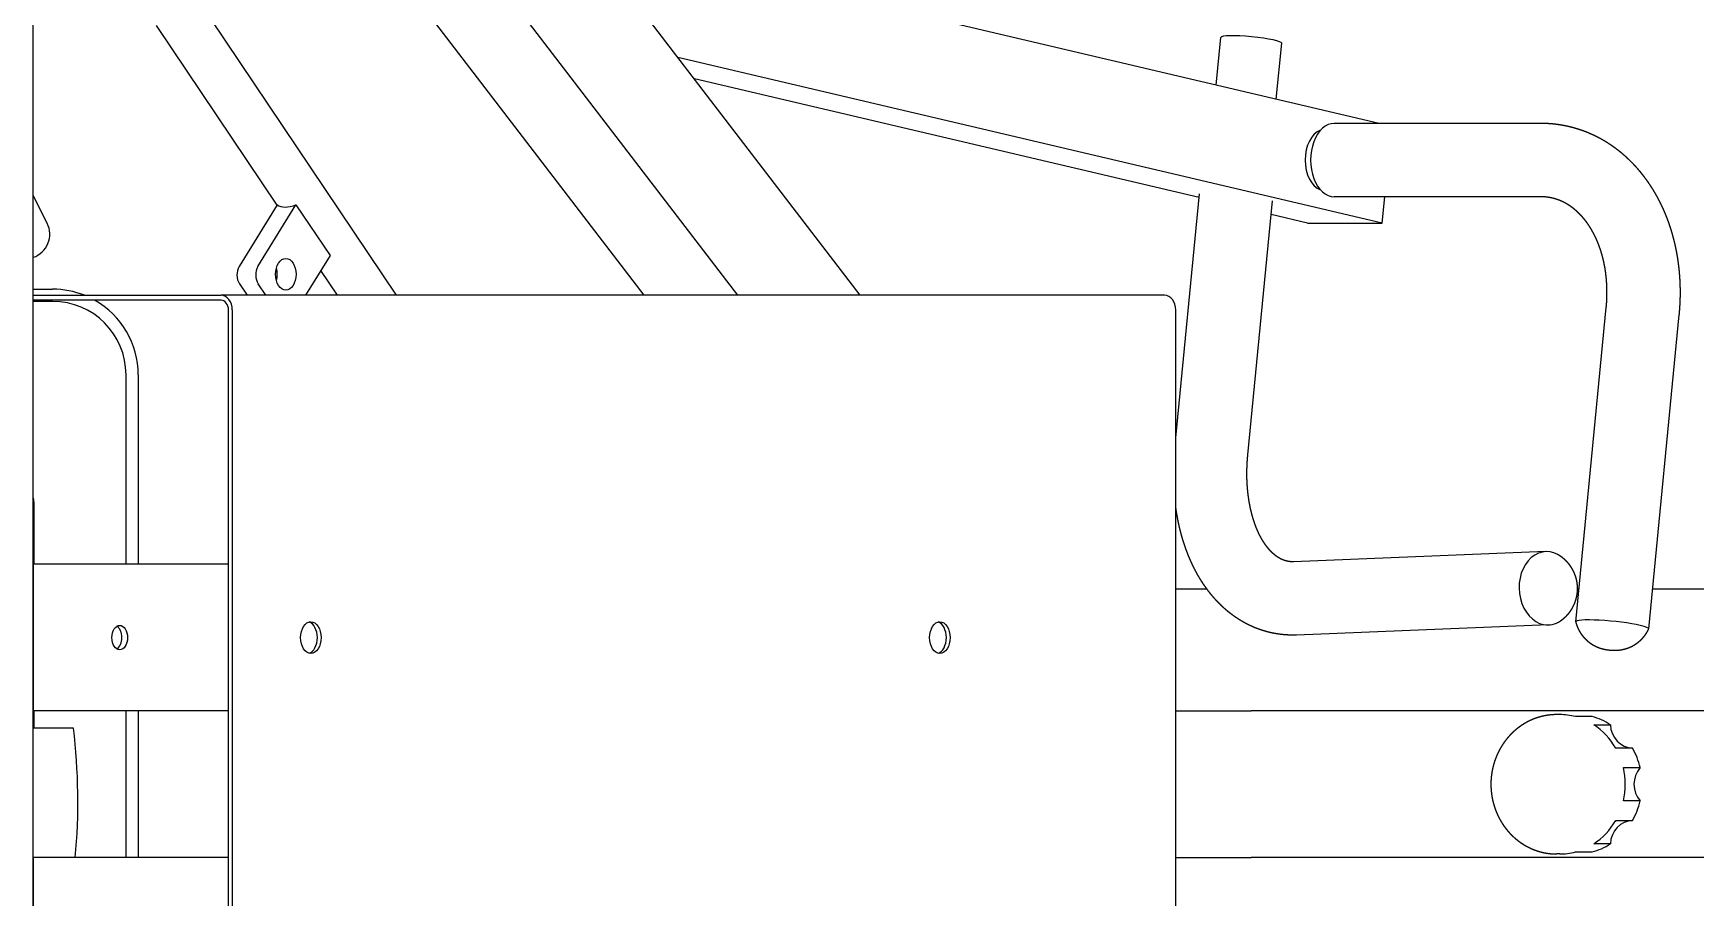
# Model space of a CAD drawing. Header units: millimetres. Extents: x -112665 to -16847, y 30630 to 100849.
# Drawn here: x -93416 to -92736, y 41958 to 42312 of the extents above; entities that cross this region are included whole.
import ezdxf

# ---------------------------------------------------------------- set-up
doc = ezdxf.new("R2010")
doc.units = ezdxf.units.MM
doc.layers.add('equipments', color=36, linetype='Continuous')
doc.layers.add('furniture _san', color=36, linetype='Continuous')

# ---------------------------------------------------------------- blocks, each defined once
blk = doc.blocks.new('Fit17')
at = {"layer": 'equipments'}
for p, q in [((-365.76, 1346.94), (365.55, 1346.94)), ((-30, 1346.94), (-90, 1346.94)), ((-30, 1267.12), (-30, 1346.94)), ((23, 1330.5), (23, 1346.94)), ((23, 1346.5), (30, 1346.5)), ((90, 1346.94), (30, 1346.94)), ((30, 1267.12), (30, 1346.94)), ((90, 1267.12), (90, 1346.94)), ((90, 1346.5), (112.5, 1346.5)), ((197.5, 1339), (197.5, 1346.94)), ((198, 1270.18), (198, 1346.94)), ((200, 1346.94), (200, 1270.18)), ((202.5, 1346.94), (202.5, 1339)), ((229.47, 1341.24), (240.87, 1346.94)), ((-30, 1309), (30, 1309)), ((90, 1309), (167.5, 1309)), ((30, 1304), (-30, 1304)), ((167.5, 1304), (90, 1304)), ((236.92, 1247.28), (310.35, 1296.56)), ((200, 1198.41), (321.5, 1279.96)), ((-194, 1267.12), (194, 1267.12)), ((194, 1265.58), (-194, 1265.58)), ((200, 884.51), (200, 1270.18)), ((204.68, 1262.67), (200, 1259.53)), ((237.03, 1247.21), (211.75, 1262.77)), ((200, 1251.86), (204.68, 1255.01)), ((211.75, 1255.11), (237.03, 1239.55)), ((237.03, 1247.21), (237.03, 1247.18)), ((237.03, 1239.55), (216.28, 1225.62)), ((237.03, 1239.57), (237.03, 1239.55)), ((216.28, 1225.62), (200, 1235.64)), ((200, 1222.5), (210.21, 1229.35)), ((200, 1097.17), (315.32, 1185.51)), ((200, 1058.87), (315.32, 1147.21)), ((200, 1008.87), (338.43, 1114.91)), ((270.33, 796.76), (345.16, 1114.72)), ((229.57, 795.48), (297.34, 1083.44)), ((239.98, 870.36), (288.54, 1076.7)), ((-194, 879.91), (194, 879.91)), ((-30, 879.91), (-30, 849.02)), ((30, 879.91), (30, 849.02)), ((80, 879.91), (80, 867.28)), ((141.76, 879.91), (241.49, 870.22)), ((286.01, 863.38), (305.52, 861.48)), ((134.77, 850.45), (238.59, 840.36)), ((-30, 661.08), (-30, 849.02)), ((30, 661.08), (30, 849.02)), ((229.57, 826.12), (233.05, 840.89)), ((280.23, 838.82), (303.1, 836.6)), ((65.22, 727.49), (61.06, 830.53)), ((95.19, 728.69), (91.04, 831.74)), ((229.57, 826.12), (229.57, 795.48)), ((240.33, 730.88), (240.33, 815.14)), ((270.33, 730.88), (270.33, 815.14)), ((229.57, 795.48), (240.33, 794.43)), ((-28.5, 722.95), (-28.5, 724.19)), ((28.5, 722.95), (28.5, 724.19)), ((-27.67, 716.55), (-27.67, 709.71)), ((27.68, 709.71), (27.68, 716.55)), ((66.45, 716.44), (194.98, 703.94)), ((80, 715.68), (80, 715.12)), ((-24.38, 702.24), (-24.38, 709.08)), ((24.38, 709.08), (24.38, 702.24)), ((-14.76, 700.03), (-14.76, 693.19)), ((14.76, 693.19), (14.76, 700.03)), ((-6.81, 690.1), (-6.81, 696.94)), ((6.81, 696.94), (6.81, 690.1)), ((63.54, 686.58), (192.08, 674.08)), ((80, 684.98), (80, 574.48))]:
    blk.add_line(p, q, dxfattribs=at)
for centre, radius, start, end in [((112.5, 1376.5), 30, 269.99998, 279.77134), ((225, 1350.18), 10, 198.93604, 296.56504), ((167.5, 1339), 30, 269.99998, 359.99998), ((167.5, 1339), 35, 338.2132, 359.99998), ((-7, 1578.69), 250, 264.72131, 276.89209), ((167.5, 1339), 35, 269.99998, 330.62506)]:
    blk.add_arc(centre, radius, start, end, dxfattribs=at)
for centre, major_axis, ratio, start_param, end_param in [((60, 1311.58), (5, 0), 0.642788, 1.570796326794896, 7.853981633974482), ((60, 1313.88), (5, 0), 0.642788, -2.775975, -0.365618), ((194, 1270.18), (6, 0), 0.766044, -1.570796, 0), ((194, 1270.18), (4, 0), 0.766044, -1.570796, 0), ((208.3, 1260.45), (5, 0), 0.642788, 0.806964, 2.37776), ((208.3, 1252.79), (5, 0), 0.642788, 0.806964, 2.37776), ((208.6, 1243.7), (6.5, 0), 0.642788, 1.570796328989811, 7.853981636169397), ((208.6, 1251.36), (6.5, 0), 0.642788, -1.981767, -1.159826), ((243.3, 1239.52), (5.57, -8.3), 0.55323, -2.971828, -1.932556), ((60, 1233.45), (6.5, 0), 0.642788, 1.570796326794897, 7.853981633974483), ((60, 1234.98), (6.5, 0), 0.642788, -2.957203, -0.18439), ((60, 976.33), (6.5, 0), 0.642788, 1.570796326794897, 7.853981633974483), ((60, 977.86), (6.5, 0), 0.642788, -2.957203, -0.18439), ((194, 884.51), (6, 0), 0.766044, -1.570796, 0), ((304.31, 849.04), (1.21, 12.44), 0.114576, 3.141593, 6.283185), ((255.33, 815.14), (15, 0), 0.642788, 0, 3.141593), ((255.33, 818.98), (12.5, 0), 0.642788, 0.225047, 2.916543), ((80.2, 728.09), (14.99, 0.6), 0.764548, -0.441552, 2.962887), ((80.2, 728.09), (14.99, 0.6), 0.764548, 2.962887, 3.583144), ((0, 722.95), (28.5, 0), 0.939693, 3.141593, 3.38279), ((0, 722.95), (28.5, 0), 0.939693, -0.241197, 0), ((64.99, 701.51), (1.45, 14.93), 0.114576, -2.437885, 0.041565), ((0, 716.11), (28.5, 0), 0.939693, -2.900395, -2.597392), ((0, 722.95), (28.5, 0), 0.939693, -2.597392, -2.114997), ((0, 722.95), (28.5, 0), 0.939693, -1.026596, -0.544201), ((0, 716.11), (28.5, 0), 0.939693, -0.544201, -0.241197), ((-24.75, 692.85), (10, 0), 0.939693, 0.036589, 1.534207), ((24.75, 692.85), (10, 0), 0.939693, 1.607385, 3.105004), ((0, 716.11), (28.5, 0), 0.939693, -2.114997, -1.811994), ((0, 722.95), (28.5, 0), 0.939693, -1.811994, -1.329599), ((0, 683.22), (10, 0), 0.939693, 0.821987, 2.319606), ((0, 716.11), (28.5, 0), 0.939693, -1.329599, -1.026596), ((64.99, 701.51), (1.45, 14.93), 0.114576, 3.100028, 3.8453)]:
    blk.add_ellipse(centre, major_axis=major_axis, ratio=ratio, start_param=start_param, end_param=end_param, dxfattribs=at)
for points in [[(98.69, 876.59), (99.69, 876.9)], [(99.69, 876.9), (100.7, 877.21)], [(100.7, 877.21), (101.71, 877.5)], [(101.71, 877.5), (102.73, 877.77)], [(102.73, 877.77), (103.76, 878.04)], [(103.76, 878.04), (104.79, 878.29)], [(104.79, 878.29), (105.83, 878.53)], [(105.83, 878.53), (106.87, 878.76)], [(106.87, 878.76), (107.92, 878.98)], [(107.92, 878.98), (108.97, 879.18)], [(108.97, 879.18), (110.03, 879.38)], [(110.03, 879.38), (111.1, 879.56)], [(111.1, 879.56), (112.16, 879.73)], [(112.16, 879.73), (113.24, 879.88)], [(113.24, 879.88), (113.46, 879.91)], [(83.2, 869.45), (84, 869.94)], [(84, 869.94), (84.81, 870.43)], [(84.81, 870.43), (85.62, 870.9)], [(85.62, 870.9), (86.45, 871.36)], [(86.45, 871.36), (87.29, 871.81)], [(87.29, 871.81), (88.19, 872.28)], [(88.19, 872.28), (89.1, 872.74)], [(89.1, 872.74), (90.02, 873.18)], [(90.02, 873.18), (90.96, 873.61)], [(90.96, 873.61), (91.89, 874.03)], [(91.89, 874.03), (92.84, 874.43)], [(92.84, 874.43), (93.8, 874.82)], [(93.8, 874.82), (94.76, 875.2)], [(94.76, 875.2), (95.73, 875.57)], [(95.73, 875.57), (96.71, 875.92)], [(96.71, 875.92), (97.7, 876.26)], [(97.7, 876.26), (98.69, 876.59)], [(74.38, 862.56), (75.06, 863.2)], [(75.06, 863.2), (75.74, 863.83)], [(75.74, 863.83), (76.44, 864.45)], [(76.44, 864.45), (77.15, 865.05)], [(77.15, 865.05), (77.87, 865.64)], [(77.87, 865.64), (78.6, 866.22)], [(78.6, 866.22), (79.34, 866.79)], [(79.34, 866.79), (80.09, 867.34)], [(80.09, 867.34), (80.85, 867.89)], [(80.85, 867.89), (81.62, 868.42)], [(81.62, 868.42), (82.41, 868.94)], [(82.41, 868.94), (83.2, 869.45)], [(68.82, 856.13), (69.31, 856.79)], [(69.31, 856.79), (69.8, 857.45)], [(69.8, 857.45), (70.31, 858.09)], [(70.31, 858.09), (70.82, 858.72)], [(70.82, 858.72), (71.35, 859.35)], [(71.35, 859.35), (71.89, 859.97)], [(71.89, 859.97), (72.44, 860.57)], [(72.44, 860.57), (73.07, 861.25)], [(73.07, 861.25), (73.72, 861.91)], [(73.72, 861.91), (74.38, 862.56)], [(64.72, 849.06), (65.06, 849.8)], [(65.06, 849.8), (65.43, 850.54)], [(65.43, 850.54), (65.8, 851.26)], [(65.8, 851.26), (66.2, 851.98)], [(66.2, 851.98), (66.6, 852.7)], [(66.6, 852.7), (67.02, 853.4)], [(67.02, 853.4), (67.45, 854.1)], [(67.45, 854.1), (67.9, 854.78)], [(67.9, 854.78), (68.35, 855.46)], [(68.35, 855.46), (68.82, 856.13)], [(113.34, 849.47), (113.95, 849.59)], [(113.95, 849.59), (114.57, 849.71)], [(114.57, 849.71), (115.2, 849.83)], [(115.2, 849.83), (115.83, 849.93)], [(115.83, 849.93), (116.47, 850.04)], [(116.47, 850.04), (117.12, 850.13)], [(117.12, 850.13), (117.78, 850.22)], [(117.78, 850.22), (118.44, 850.31)], [(118.44, 850.31), (119.11, 850.39)], [(119.11, 850.39), (119.79, 850.46)], [(119.79, 850.46), (120.47, 850.53)], [(120.47, 850.53), (121.15, 850.59)], [(121.15, 850.59), (121.84, 850.64)], [(121.84, 850.64), (122.53, 850.68)], [(122.53, 850.68), (123.23, 850.72)], [(123.23, 850.72), (123.93, 850.76)], [(123.93, 850.76), (124.63, 850.79)], [(124.63, 850.79), (125.34, 850.81)], [(125.34, 850.81), (126.05, 850.82)], [(126.05, 850.82), (126.76, 850.83)], [(126.76, 850.83), (127.48, 850.83)], [(127.48, 850.83), (128.2, 850.82)], [(128.2, 850.82), (128.92, 850.81)], [(128.92, 850.81), (129.64, 850.78)], [(129.64, 850.78), (130.37, 850.76)], [(130.37, 850.76), (130.81, 850.74)], [(130.81, 850.74), (131.25, 850.72)], [(131.25, 850.72), (131.68, 850.69)], [(131.68, 850.69), (132.12, 850.66)], [(132.12, 850.66), (132.56, 850.63)], [(132.56, 850.63), (133, 850.6)], [(133, 850.6), (133.45, 850.57)], [(133.45, 850.57), (133.89, 850.53)], [(133.89, 850.53), (134.33, 850.49)], [(134.33, 850.49), (134.77, 850.45)], [(62.25, 842.05), (62.46, 842.86)], [(62.46, 842.86), (62.69, 843.65)], [(62.69, 843.65), (62.93, 844.45)], [(62.93, 844.45), (63.19, 845.24)], [(63.19, 845.24), (63.47, 846.02)], [(63.47, 846.02), (63.76, 846.79)], [(63.76, 846.79), (64.06, 847.56)], [(64.06, 847.56), (64.38, 848.31)], [(64.38, 848.31), (64.72, 849.06)], [(97.13, 842.62), (97.47, 842.88)], [(97.47, 842.88), (97.82, 843.14)], [(97.82, 843.14), (98.19, 843.4)], [(98.19, 843.4), (98.57, 843.66)], [(98.57, 843.66), (98.95, 843.91)], [(98.95, 843.91), (99.35, 844.17)], [(99.35, 844.17), (99.76, 844.42)], [(99.76, 844.42), (100.18, 844.67)], [(100.18, 844.67), (100.62, 844.91)], [(100.62, 844.91), (101.06, 845.16)], [(101.06, 845.16), (101.51, 845.4)], [(101.51, 845.4), (101.98, 845.64)], [(101.98, 845.64), (102.45, 845.87)], [(102.45, 845.87), (102.94, 846.1)], [(102.94, 846.1), (103.44, 846.33)], [(103.44, 846.33), (103.94, 846.55)], [(103.94, 846.55), (104.46, 846.77)], [(104.46, 846.77), (104.99, 846.99)], [(104.99, 846.99), (105.49, 847.18)], [(105.49, 847.18), (106, 847.38)], [(106, 847.38), (106.52, 847.57)], [(106.52, 847.57), (107.04, 847.75)], [(107.04, 847.75), (107.58, 847.93)], [(107.58, 847.93), (108.12, 848.11)], [(108.12, 848.11), (108.67, 848.28)], [(108.67, 848.28), (109.23, 848.44)], [(109.23, 848.44), (109.79, 848.61)], [(109.79, 848.61), (110.37, 848.76)], [(110.37, 848.76), (110.95, 848.91)], [(110.95, 848.91), (111.54, 849.06)], [(111.54, 849.06), (112.13, 849.2)], [(112.13, 849.2), (112.73, 849.34)], [(112.73, 849.34), (113.34, 849.47)], [(61.16, 835.51), (61.24, 836.33)], [(61.24, 836.33), (61.33, 837.16)], [(61.33, 837.16), (61.44, 837.98)], [(61.44, 837.98), (61.57, 838.8)], [(61.57, 838.8), (61.71, 839.62)], [(61.71, 839.62), (61.87, 840.43)], [(61.87, 840.43), (62.05, 841.25)], [(62.05, 841.25), (62.25, 842.05)], [(91.66, 835.78), (91.76, 836.02)], [(91.76, 836.02), (91.86, 836.27)], [(91.86, 836.27), (91.97, 836.52)], [(91.97, 836.52), (92.08, 836.77)], [(92.08, 836.77), (92.21, 837.02)], [(92.21, 837.02), (92.34, 837.27)], [(92.34, 837.27), (92.48, 837.53)], [(92.48, 837.53), (92.64, 837.79)], [(92.64, 837.79), (92.8, 838.04)], [(92.8, 838.04), (92.96, 838.3)], [(92.96, 838.3), (93.14, 838.57)], [(93.14, 838.57), (93.33, 838.83)], [(93.33, 838.83), (93.53, 839.1)], [(93.53, 839.1), (93.74, 839.36)], [(93.74, 839.36), (93.96, 839.63)], [(93.96, 839.63), (94.2, 839.9)], [(94.2, 839.9), (94.44, 840.18)], [(94.44, 840.18), (94.69, 840.45)], [(94.69, 840.45), (94.96, 840.72)], [(94.96, 840.72), (95.24, 841)], [(95.24, 841), (95.53, 841.27)], [(95.53, 841.27), (95.83, 841.55)], [(95.83, 841.55), (96.15, 841.83)], [(96.15, 841.83), (96.47, 842.1)], [(96.47, 842.1), (96.79, 842.36)], [(96.79, 842.36), (97.13, 842.62)], [(61.03, 832.19), (61.04, 833.02)], [(61.04, 831.36), (61.03, 832.19)], [(61.04, 833.02), (61.06, 833.85)], [(61.06, 830.53), (61.04, 831.36)], [(61.06, 833.85), (61.1, 834.68)], [(61.1, 834.68), (61.16, 835.51)], [(91.03, 832.54), (91.04, 832.8)], [(91.03, 832.28), (91.03, 832.54)], [(91.03, 832.01), (91.03, 832.28)], [(91.04, 831.74), (91.03, 832.01)], [(91.04, 832.8), (91.06, 833.06)], [(91.06, 833.06), (91.09, 833.31)], [(91.09, 833.31), (91.12, 833.56)], [(91.12, 833.56), (91.15, 833.81)], [(91.15, 833.81), (91.19, 834.06)], [(91.19, 834.06), (91.24, 834.31)], [(91.24, 834.31), (91.3, 834.55)], [(91.3, 834.55), (91.36, 834.8)], [(91.36, 834.8), (91.42, 835.04)], [(91.42, 835.04), (91.5, 835.29)], [(91.5, 835.29), (91.58, 835.53)], [(91.58, 835.53), (91.66, 835.78)], [(-13.87, 747.69), (-14.27, 747.48)], [(-13.47, 747.9), (-13.87, 747.69)], [(-13.06, 748.1), (-13.47, 747.9)], [(-12.66, 748.3), (-13.06, 748.1)], [(-12.24, 748.49), (-12.66, 748.3)], [(-11.83, 748.67), (-12.24, 748.49)], [(-11.41, 748.84), (-11.83, 748.67)], [(-10.99, 749.01), (-11.41, 748.84)], [(-10.57, 749.18), (-10.99, 749.01)], [(-10.14, 749.33), (-10.57, 749.18)], [(-9.71, 749.48), (-10.14, 749.33)], [(-9.28, 749.63), (-9.71, 749.48)], [(-8.85, 749.77), (-9.28, 749.63)], [(-8.41, 749.9), (-8.85, 749.77)], [(-7.97, 750.02), (-8.41, 749.9)], [(-7.53, 750.14), (-7.97, 750.02)], [(-7.09, 750.25), (-7.53, 750.14)], [(-6.65, 750.35), (-7.09, 750.25)], [(-6.2, 750.45), (-6.65, 750.35)], [(-5.75, 750.54), (-6.2, 750.45)], [(-5.3, 750.63), (-5.75, 750.54)], [(-4.85, 750.7), (-5.3, 750.63)], [(-4.4, 750.77), (-4.85, 750.7)], [(-3.95, 750.84), (-4.4, 750.77)], [(-3.5, 750.89), (-3.95, 750.84)], [(-3.04, 750.94), (-3.5, 750.89)], [(-2.59, 750.98), (-3.04, 750.94)], [(-2.13, 751.02), (-2.59, 750.98)], [(-1.67, 751.05), (-2.13, 751.02)], [(-1.22, 751.07), (-1.67, 751.05)], [(-0.76, 751.09), (-1.22, 751.07)], [(-0.3, 751.09), (-0.76, 751.09)], [(0.15, 751.09), (-0.3, 751.09)], [(0.61, 751.09), (0.15, 751.09)], [(1.07, 751.08), (0.61, 751.09)], [(1.53, 751.06), (1.07, 751.08)], [(1.98, 751.03), (1.53, 751.06)], [(2.44, 751), (1.98, 751.03)], [(2.89, 750.96), (2.44, 751)], [(3.35, 750.91), (2.89, 750.96)], [(3.8, 750.86), (3.35, 750.91)], [(4.25, 750.79), (3.8, 750.86)], [(4.7, 750.73), (4.25, 750.79)], [(5.15, 750.65), (4.7, 750.73)], [(5.6, 750.57), (5.15, 750.65)], [(6.05, 750.48), (5.6, 750.57)], [(6.5, 750.39), (6.05, 750.48)], [(6.94, 750.29), (6.5, 750.39)], [(7.38, 750.18), (6.94, 750.29)], [(7.82, 750.06), (7.38, 750.18)], [(8.26, 749.94), (7.82, 750.06)], [(8.7, 749.81), (8.26, 749.94)], [(9.13, 749.68), (8.7, 749.81)], [(9.56, 749.54), (9.13, 749.68)], [(9.99, 749.39), (9.56, 749.54)], [(10.42, 749.23), (9.99, 749.39)], [(10.84, 749.07), (10.42, 749.23)], [(11.26, 748.91), (10.84, 749.07)], [(11.68, 748.73), (11.26, 748.91)], [(12.09, 748.55), (11.68, 748.73)], [(12.5, 748.37), (12.09, 748.55)], [(12.91, 748.18), (12.5, 748.37)], [(13.32, 747.98), (12.91, 748.18)], [(13.72, 747.77), (13.32, 747.98)], [(14.12, 747.56), (13.72, 747.77)], [(14.51, 747.35), (14.12, 747.56)], [(-22.21, 741.05), (-22.49, 740.71)], [(-21.92, 741.39), (-22.21, 741.05)], [(-21.63, 741.72), (-21.92, 741.39)], [(-21.32, 742.04), (-21.63, 741.72)], [(-21.02, 742.36), (-21.32, 742.04)], [(-20.71, 742.68), (-21.02, 742.36)], [(-20.39, 742.99), (-20.71, 742.68)], [(-20.07, 743.3), (-20.39, 742.99)], [(-19.74, 743.6), (-20.07, 743.3)], [(-19.41, 743.89), (-19.74, 743.6)], [(-19.07, 744.18), (-19.41, 743.89)], [(-18.73, 744.47), (-19.07, 744.18)], [(-18.38, 744.75), (-18.73, 744.47)], [(-18.03, 745.03), (-18.38, 744.75)], [(-17.68, 745.3), (-18.03, 745.03)], [(-17.31, 745.56), (-17.68, 745.3)], [(-16.95, 745.82), (-17.31, 745.56)], [(-16.58, 746.08), (-16.95, 745.82)], [(-16.2, 746.33), (-16.58, 746.08)], [(-15.82, 746.57), (-16.2, 746.33)], [(-15.44, 746.81), (-15.82, 746.57)], [(-15.05, 747.04), (-15.44, 746.81)], [(-14.66, 747.26), (-15.05, 747.04)], [(-14.27, 747.48), (-14.66, 747.26)], [(14.9, 747.13), (14.51, 747.35)], [(15.29, 746.9), (14.9, 747.13)], [(15.67, 746.66), (15.29, 746.9)], [(16.05, 746.42), (15.67, 746.66)], [(16.43, 746.18), (16.05, 746.42)], [(16.8, 745.93), (16.43, 746.18)], [(17.16, 745.67), (16.8, 745.93)], [(17.52, 745.41), (17.16, 745.67)], [(17.88, 745.14), (17.52, 745.41)], [(18.23, 744.87), (17.88, 745.14)], [(18.58, 744.6), (18.23, 744.87)], [(18.92, 744.31), (18.58, 744.6)], [(19.26, 744.03), (18.92, 744.31)], [(19.59, 743.73), (19.26, 744.03)], [(19.92, 743.43), (19.59, 743.73)], [(20.24, 743.13), (19.92, 743.43)], [(20.56, 742.82), (20.24, 743.13)], [(20.87, 742.51), (20.56, 742.82)], [(21.18, 742.2), (20.87, 742.51)], [(21.48, 741.87), (21.18, 742.2)], [(21.78, 741.55), (21.48, 741.87)], [(22.07, 741.22), (21.78, 741.55)], [(22.35, 740.88), (22.07, 741.22)], [(22.63, 740.54), (22.35, 740.88)], [(-26.54, 734), (-26.7, 733.59)], [(-26.37, 734.4), (-26.54, 734)], [(-26.19, 734.79), (-26.37, 734.4)], [(-26.01, 735.19), (-26.19, 734.79)], [(-25.82, 735.58), (-26.01, 735.19)], [(-25.63, 735.97), (-25.82, 735.58)], [(-25.42, 736.35), (-25.63, 735.97)], [(-25.21, 736.74), (-25.42, 736.35)], [(-25, 737.12), (-25.21, 736.74)], [(-24.78, 737.49), (-25, 737.12)], [(-24.55, 737.86), (-24.78, 737.49)], [(-24.31, 738.23), (-24.55, 737.86)], [(-24.07, 738.6), (-24.31, 738.23)], [(-23.82, 738.96), (-24.07, 738.6)], [(-23.57, 739.32), (-23.82, 738.96)], [(-23.31, 739.67), (-23.57, 739.32)], [(-23.04, 740.02), (-23.31, 739.67)], [(-22.77, 740.37), (-23.04, 740.02)], [(-22.49, 740.71), (-22.77, 740.37)], [(22.91, 740.2), (22.63, 740.54)], [(23.18, 739.85), (22.91, 740.2)], [(23.44, 739.5), (23.18, 739.85)], [(23.69, 739.15), (23.44, 739.5)], [(23.94, 738.79), (23.69, 739.15)], [(24.18, 738.43), (23.94, 738.79)], [(24.42, 738.06), (24.18, 738.43)], [(24.65, 737.69), (24.42, 738.06)], [(24.88, 737.32), (24.65, 737.69)], [(25.09, 736.95), (24.88, 737.32)], [(25.31, 736.57), (25.09, 736.95)], [(25.51, 736.19), (25.31, 736.57)], [(25.71, 735.8), (25.51, 736.19)], [(25.9, 735.41), (25.71, 735.8)], [(26.09, 735.02), (25.9, 735.41)], [(26.27, 734.63), (26.09, 735.02)], [(26.44, 734.23), (26.27, 734.63)], [(26.61, 733.83), (26.44, 734.23)], [(-28.3, 727.35), (-28.34, 727)], [(-28.26, 727.69), (-28.3, 727.35)], [(-28.21, 728.04), (-28.26, 727.69)], [(-28.15, 728.39), (-28.21, 728.04)], [(-28.09, 728.73), (-28.15, 728.39)], [(-28.03, 729.08), (-28.09, 728.73)], [(-27.96, 729.42), (-28.03, 729.08)], [(-27.88, 729.77), (-27.96, 729.42)], [(-27.8, 730.11), (-27.88, 729.77)], [(-27.72, 730.45), (-27.8, 730.11)], [(-27.63, 730.79), (-27.72, 730.45)], [(-27.54, 731.13), (-27.63, 730.79)], [(-27.41, 731.55), (-27.54, 731.13)], [(-27.29, 731.96), (-27.41, 731.55)], [(-27.15, 732.37), (-27.29, 731.96)], [(-27.01, 732.78), (-27.15, 732.37)], [(-26.86, 733.19), (-27.01, 732.78)], [(-26.7, 733.59), (-26.86, 733.19)], [(26.77, 733.43), (26.61, 733.83)], [(26.92, 733.03), (26.77, 733.43)], [(27.07, 732.62), (26.92, 733.03)], [(27.21, 732.21), (27.07, 732.62)], [(27.34, 731.8), (27.21, 732.21)], [(27.46, 731.39), (27.34, 731.8)], [(27.58, 730.98), (27.46, 731.39)], [(27.69, 730.56), (27.58, 730.98)], [(27.79, 730.14), (27.69, 730.56)], [(27.89, 729.73), (27.79, 730.14)], [(27.98, 729.31), (27.89, 729.73)], [(28.06, 728.88), (27.98, 729.31)], [(28.14, 728.46), (28.06, 728.88)], [(28.21, 728.04), (28.14, 728.46)], [(28.27, 727.61), (28.21, 728.04)], [(28.32, 727.19), (28.27, 727.61)], [(28.37, 726.76), (28.32, 727.19)], [(239.96, 726.91), (240.04, 727.34)], [(240.04, 727.34), (240.1, 727.76)], [(240.1, 727.76), (240.16, 728.2)], [(240.16, 728.2), (240.21, 728.63)], [(240.21, 728.63), (240.25, 729.06)], [(240.25, 729.06), (240.28, 729.36)], [(240.28, 729.36), (240.3, 729.67)], [(240.3, 729.67), (240.31, 729.97)], [(240.31, 729.97), (240.32, 730.27)], [(240.32, 730.27), (240.33, 730.57)], [(240.33, 730.57), (240.33, 730.88)], [(270.15, 726.62), (270.22, 727.58)], [(270.22, 727.58), (270.28, 728.54)], [(270.28, 728.54), (270.3, 729.01)], [(270.3, 729.01), (270.31, 729.48)], [(270.31, 729.48), (270.32, 729.94)], [(270.32, 729.94), (270.33, 730.41)], [(270.33, 730.41), (270.33, 730.88)], [(-28.49, 724.9), (-28.5, 724.54)], [(-28.5, 724.54), (-28.5, 724.19)], [(-28.48, 725.25), (-28.49, 724.9)], [(-28.46, 725.6), (-28.48, 725.25)], [(-28.44, 725.95), (-28.46, 725.6)], [(-28.41, 726.3), (-28.44, 725.95)], [(-28.38, 726.65), (-28.41, 726.3)], [(-28.34, 727), (-28.38, 726.65)], [(28.41, 726.33), (28.37, 726.76)], [(28.44, 725.91), (28.41, 726.33)], [(28.47, 725.48), (28.44, 725.91)], [(28.49, 725.05), (28.47, 725.48)], [(28.5, 724.62), (28.49, 725.05)], [(28.5, 724.19), (28.5, 724.62)], [(66.85, 722.65), (67.01, 722.42)], [(67.01, 722.42), (67.17, 722.19)], [(67.17, 722.19), (67.33, 721.97)], [(67.33, 721.97), (67.5, 721.76)], [(67.5, 721.76), (67.67, 721.55)], [(67.67, 721.55), (67.84, 721.34)], [(67.84, 721.34), (68.01, 721.14)], [(68.01, 721.14), (68.18, 720.94)], [(68.18, 720.94), (68.36, 720.75)], [(68.36, 720.75), (68.54, 720.56)], [(68.54, 720.56), (68.72, 720.37)], [(68.72, 720.37), (68.9, 720.19)], [(91.36, 720.33), (91.58, 720.55)], [(91.58, 720.55), (91.8, 720.78)], [(91.8, 720.78), (92.01, 721.02)], [(92.01, 721.02), (92.23, 721.27)], [(92.23, 721.27), (92.44, 721.52)], [(92.44, 721.52), (92.64, 721.78)], [(92.64, 721.78), (92.85, 722.04)], [(92.85, 722.04), (93.01, 722.27)], [(93.01, 722.27), (93.18, 722.5)], [(93.18, 722.5), (93.34, 722.74)], [(93.34, 722.74), (93.5, 722.98)], [(93.5, 722.98), (93.65, 723.23)], [(93.65, 723.23), (93.8, 723.48)], [(93.8, 723.48), (93.95, 723.74)], [(237.54, 720.34), (237.76, 720.74)], [(237.76, 720.74), (237.97, 721.14)], [(237.97, 721.14), (238.17, 721.54)], [(238.17, 721.54), (238.36, 721.94)], [(238.36, 721.94), (238.54, 722.35)], [(238.54, 722.35), (238.72, 722.75)], [(238.72, 722.75), (238.88, 723.16)], [(238.88, 723.16), (239.04, 723.57)], [(239.04, 723.57), (239.18, 723.98)], [(239.18, 723.98), (239.32, 724.39)], [(239.32, 724.39), (239.45, 724.81)], [(239.45, 724.81), (239.57, 725.22)], [(239.57, 725.22), (239.68, 725.64)], [(239.68, 725.64), (239.78, 726.06)], [(239.78, 726.06), (239.88, 726.48)], [(239.88, 726.48), (239.96, 726.91)], [(269.16, 719.96), (269.35, 720.9)], [(269.35, 720.9), (269.53, 721.85)], [(269.53, 721.85), (269.69, 722.8)], [(269.69, 722.8), (269.84, 723.75)], [(269.84, 723.75), (269.96, 724.7)], [(269.96, 724.7), (270.07, 725.66)], [(270.07, 725.66), (270.15, 726.62)], [(60.68, 713.59), (60.52, 713.46)], [(60.85, 713.73), (60.68, 713.59)], [(61.03, 713.86), (60.85, 713.73)], [(61.21, 714), (61.03, 713.86)], [(61.4, 714.13), (61.21, 714)], [(61.6, 714.27), (61.4, 714.13)], [(61.8, 714.41), (61.6, 714.27)], [(62.01, 714.55), (61.8, 714.41)], [(62.24, 714.68), (62.01, 714.55)], [(62.46, 714.82), (62.24, 714.68)], [(62.64, 714.92), (62.46, 714.82)], [(62.82, 715.02), (62.64, 714.92)], [(63, 715.12), (62.82, 715.02)], [(63.19, 715.22), (63, 715.12)], [(63.39, 715.32), (63.19, 715.22)], [(63.59, 715.42), (63.39, 715.32)], [(63.79, 715.52), (63.59, 715.42)], [(64, 715.61), (63.79, 715.52)], [(64.22, 715.7), (64, 715.61)], [(64.44, 715.79), (64.22, 715.7)], [(64.66, 715.88), (64.44, 715.79)], [(64.89, 715.97), (64.66, 715.88)], [(65.13, 716.05), (64.89, 715.97)], [(65.37, 716.14), (65.13, 716.05)], [(65.61, 716.22), (65.37, 716.14)], [(65.86, 716.29), (65.61, 716.22)], [(66.12, 716.36), (65.86, 716.29)], [(66.37, 716.43), (66.12, 716.36)], [(68.9, 720.19), (69.08, 720.02)], [(69.08, 720.02), (69.27, 719.85)], [(69.27, 719.85), (69.45, 719.68)], [(69.45, 719.68), (69.64, 719.52)], [(69.64, 719.52), (69.83, 719.36)], [(69.83, 719.36), (70.01, 719.2)], [(70.01, 719.2), (70.23, 719.03)], [(70.23, 719.03), (70.45, 718.86)], [(70.45, 718.86), (70.68, 718.7)], [(70.68, 718.7), (70.9, 718.54)], [(70.9, 718.54), (71.12, 718.39)], [(71.12, 718.39), (71.34, 718.24)], [(71.34, 718.24), (71.57, 718.1)], [(71.57, 718.1), (71.79, 717.96)], [(71.79, 717.96), (72.02, 717.83)], [(72.02, 717.83), (72.24, 717.7)], [(72.24, 717.7), (72.47, 717.58)], [(72.47, 717.58), (72.69, 717.46)], [(72.69, 717.46), (72.92, 717.35)], [(72.92, 717.35), (73.14, 717.24)], [(73.14, 717.24), (73.37, 717.13)], [(73.37, 717.13), (73.6, 717.03)], [(73.6, 717.03), (73.82, 716.93)], [(73.82, 716.93), (74.05, 716.84)], [(74.05, 716.84), (74.31, 716.74)], [(74.31, 716.74), (74.57, 716.64)], [(74.57, 716.64), (74.84, 716.54)], [(74.84, 716.54), (75.1, 716.46)], [(75.1, 716.46), (75.36, 716.37)], [(75.36, 716.37), (75.62, 716.3)], [(75.62, 716.3), (75.88, 716.22)], [(75.88, 716.22), (76.15, 716.16)], [(76.15, 716.16), (76.41, 716.09)], [(76.41, 716.09), (76.67, 716.04)], [(76.67, 716.04), (76.93, 715.98)], [(76.93, 715.98), (77.19, 715.93)], [(77.19, 715.93), (77.45, 715.89)], [(77.45, 715.89), (77.71, 715.85)], [(77.71, 715.85), (77.96, 715.81)], [(77.96, 715.81), (78.22, 715.78)], [(78.22, 715.78), (78.48, 715.75)], [(78.48, 715.75), (78.74, 715.73)], [(78.74, 715.73), (79.02, 715.71)], [(79.02, 715.71), (79.31, 715.69)], [(79.31, 715.69), (79.59, 715.68)], [(79.59, 715.68), (79.88, 715.68)], [(79.88, 715.68), (80.16, 715.68)], [(80.16, 715.68), (80.44, 715.68)], [(80.44, 715.68), (80.73, 715.69)], [(80.73, 715.69), (81.01, 715.7)], [(81.01, 715.7), (81.29, 715.72)], [(81.29, 715.72), (81.57, 715.75)], [(81.57, 715.75), (81.86, 715.78)], [(81.86, 715.78), (82.14, 715.81)], [(82.14, 715.81), (82.42, 715.85)], [(82.42, 715.85), (82.7, 715.89)], [(82.7, 715.89), (82.99, 715.94)], [(82.99, 715.94), (83.27, 716)], [(83.27, 716), (83.55, 716.06)], [(83.55, 716.06), (83.83, 716.12)], [(83.83, 716.12), (84.11, 716.19)], [(84.11, 716.19), (84.39, 716.27)], [(84.39, 716.27), (84.67, 716.35)], [(84.67, 716.35), (84.94, 716.43)], [(84.94, 716.43), (85.22, 716.53)], [(85.22, 716.53), (85.5, 716.62)], [(85.5, 716.62), (85.78, 716.73)], [(85.78, 716.73), (86.06, 716.83)], [(86.06, 716.83), (86.33, 716.95)], [(86.33, 716.95), (86.61, 717.07)], [(86.61, 717.07), (86.89, 717.2)], [(86.89, 717.2), (87.16, 717.33)], [(87.16, 717.33), (87.44, 717.47)], [(87.44, 717.47), (87.72, 717.62)], [(87.72, 717.62), (87.99, 717.77)], [(87.99, 717.77), (88.27, 717.93)], [(88.27, 717.93), (88.54, 718.1)], [(88.54, 718.1), (88.82, 718.27)], [(88.82, 718.27), (89.05, 718.43)], [(89.05, 718.43), (89.29, 718.59)], [(89.29, 718.59), (89.52, 718.76)], [(89.52, 718.76), (89.76, 718.93)], [(89.76, 718.93), (89.99, 719.11)], [(89.99, 719.11), (90.22, 719.3)], [(90.22, 719.3), (90.45, 719.49)], [(90.45, 719.49), (90.68, 719.69)], [(90.68, 719.69), (90.91, 719.9)], [(90.91, 719.9), (91.13, 720.11)], [(91.13, 720.11), (91.36, 720.33)], [(231.88, 713.55), (232.28, 713.9)], [(232.28, 713.9), (232.67, 714.26)], [(232.67, 714.26), (233.05, 714.62)], [(233.05, 714.62), (233.42, 714.98)], [(233.42, 714.98), (233.78, 715.35)], [(233.78, 715.35), (234.13, 715.72)], [(234.13, 715.72), (234.47, 716.1)], [(234.47, 716.1), (234.8, 716.47)], [(234.8, 716.47), (235.12, 716.85)], [(235.12, 716.85), (235.43, 717.23)], [(235.43, 717.23), (235.73, 717.61)], [(235.73, 717.61), (236.01, 718)], [(236.01, 718), (236.29, 718.38)], [(236.29, 718.38), (236.56, 718.77)], [(236.56, 718.77), (236.82, 719.16)], [(236.82, 719.16), (237.07, 719.55)], [(237.07, 719.55), (237.31, 719.95)], [(237.31, 719.95), (237.54, 720.34)], [(267.3, 713.5), (267.61, 714.4)], [(267.61, 714.4), (267.91, 715.32)], [(267.91, 715.32), (268.2, 716.24)], [(268.2, 716.24), (268.47, 717.16)], [(268.47, 717.16), (268.71, 718.09)], [(268.71, 718.09), (268.95, 719.02)], [(268.95, 719.02), (269.16, 719.96)], [(55.83, 706.78), (55.75, 706.56)], [(55.92, 707.02), (55.83, 706.78)], [(55.95, 707.12), (55.92, 707.02)], [(55.99, 707.22), (55.95, 707.12)], [(56.04, 707.33), (55.99, 707.22)], [(56.08, 707.44), (56.04, 707.33)], [(56.13, 707.56), (56.08, 707.44)], [(56.18, 707.69), (56.13, 707.56)], [(56.24, 707.81), (56.18, 707.69)], [(56.3, 707.95), (56.24, 707.81)], [(56.37, 708.09), (56.3, 707.95)], [(56.43, 708.24), (56.37, 708.09)], [(56.51, 708.39), (56.43, 708.24)], [(56.59, 708.56), (56.51, 708.39)], [(56.68, 708.73), (56.59, 708.56)], [(56.77, 708.91), (56.68, 708.73)], [(56.88, 709.1), (56.77, 708.91)], [(56.99, 709.3), (56.88, 709.1)], [(57.12, 709.51), (56.99, 709.3)], [(57.25, 709.73), (57.12, 709.51)], [(57.33, 709.85), (57.25, 709.73)], [(57.4, 709.97), (57.33, 709.85)], [(57.48, 710.1), (57.4, 709.97)], [(57.57, 710.23), (57.48, 710.1)], [(57.66, 710.36), (57.57, 710.23)], [(57.76, 710.49), (57.66, 710.36)], [(57.85, 710.63), (57.76, 710.49)], [(57.96, 710.78), (57.85, 710.63)], [(58.07, 710.92), (57.96, 710.78)], [(58.19, 711.08), (58.07, 710.92)], [(58.31, 711.23), (58.19, 711.08)], [(58.44, 711.39), (58.31, 711.23)], [(58.58, 711.56), (58.44, 711.39)], [(58.73, 711.73), (58.58, 711.56)], [(58.88, 711.9), (58.73, 711.73)], [(59.05, 712.08), (58.88, 711.9)], [(59.22, 712.27), (59.05, 712.08)], [(59.41, 712.46), (59.22, 712.27)], [(59.53, 712.58), (59.41, 712.46)], [(59.66, 712.7), (59.53, 712.58)], [(59.79, 712.82), (59.66, 712.7)], [(59.92, 712.95), (59.79, 712.82)], [(60.06, 713.07), (59.92, 712.95)], [(60.21, 713.2), (60.06, 713.07)], [(60.36, 713.33), (60.21, 713.2)], [(60.52, 713.46), (60.36, 713.33)], [(219.47, 706.58), (220.06, 706.79)], [(220.06, 706.79), (220.63, 707)], [(220.63, 707), (221.21, 707.22)], [(221.21, 707.22), (221.77, 707.45)], [(221.77, 707.45), (222.34, 707.69)], [(222.34, 707.69), (222.89, 707.93)], [(222.89, 707.93), (223.44, 708.18)], [(223.44, 708.18), (223.99, 708.44)], [(223.99, 708.44), (224.52, 708.7)], [(224.52, 708.7), (225.04, 708.97)], [(225.04, 708.97), (225.56, 709.24)], [(225.56, 709.24), (226.07, 709.52)], [(226.07, 709.52), (226.57, 709.8)], [(226.57, 709.8), (227.06, 710.09)], [(227.06, 710.09), (227.54, 710.38)], [(227.54, 710.38), (228.01, 710.67)], [(228.01, 710.67), (228.48, 710.98)], [(228.48, 710.98), (228.93, 711.28)], [(228.93, 711.28), (229.38, 711.59)], [(229.38, 711.59), (229.81, 711.9)], [(229.81, 711.9), (230.24, 712.22)], [(230.24, 712.22), (230.66, 712.54)], [(230.66, 712.54), (231.06, 712.87)], [(231.06, 712.87), (231.46, 713.19)], [(231.46, 713.19), (231.88, 713.55)], [(264.02, 706.23), (264.5, 707.14)], [(264.5, 707.14), (264.97, 708.06)], [(264.97, 708.06), (265.42, 708.99)], [(265.42, 708.99), (265.85, 709.93)], [(265.85, 709.93), (266.24, 710.81)], [(266.24, 710.81), (266.61, 711.7)], [(266.61, 711.7), (266.96, 712.59)], [(266.96, 712.59), (267.3, 713.5)], [(54.82, 701.2), (54.81, 700.94)], [(54.81, 700.94), (54.81, 700.65)], [(54.81, 700.65), (54.81, 700.34)], [(54.81, 700.34), (54.82, 699.98)], [(54.83, 701.41), (54.82, 701.2)], [(54.82, 699.98), (54.84, 699.57)], [(54.84, 701.62), (54.83, 701.41)], [(54.85, 701.82), (54.84, 701.62)], [(54.86, 702.02), (54.85, 701.82)], [(54.88, 702.21), (54.86, 702.02)], [(54.9, 702.4), (54.88, 702.21)], [(54.91, 702.58), (54.9, 702.4)], [(54.93, 702.77), (54.91, 702.58)], [(54.96, 702.96), (54.93, 702.77)], [(54.98, 703.16), (54.96, 702.96)], [(55.01, 703.36), (54.98, 703.16)], [(55.04, 703.56), (55.01, 703.36)], [(55.07, 703.77), (55.04, 703.56)], [(55.11, 704), (55.07, 703.77)], [(55.15, 704.24), (55.11, 704)], [(55.2, 704.5), (55.15, 704.24)], [(55.22, 704.59), (55.2, 704.5)], [(55.24, 704.68), (55.22, 704.59)], [(55.26, 704.77), (55.24, 704.68)], [(55.28, 704.87), (55.26, 704.77)], [(55.3, 704.98), (55.28, 704.87)], [(55.33, 705.08), (55.3, 704.98)], [(55.36, 705.19), (55.33, 705.08)], [(55.38, 705.31), (55.36, 705.19)], [(55.42, 705.44), (55.38, 705.31)], [(55.45, 705.57), (55.42, 705.44)], [(55.49, 705.71), (55.45, 705.57)], [(55.53, 705.86), (55.49, 705.71)], [(55.58, 706.01), (55.53, 705.86)], [(55.63, 706.18), (55.58, 706.01)], [(55.69, 706.37), (55.63, 706.18)], [(55.75, 706.56), (55.69, 706.37)], [(194.98, 703.94), (195.72, 703.87)], [(195.72, 703.87), (196.45, 703.81)], [(196.45, 703.81), (197.18, 703.76)], [(197.18, 703.76), (197.9, 703.72)], [(197.9, 703.72), (198.63, 703.69)], [(198.63, 703.69), (199.36, 703.66)], [(199.36, 703.66), (200.08, 703.65)], [(200.08, 703.65), (200.8, 703.64)], [(200.8, 703.64), (201.52, 703.64)], [(201.52, 703.64), (202.24, 703.64)], [(202.24, 703.64), (202.96, 703.66)], [(202.96, 703.66), (203.67, 703.68)], [(203.67, 703.68), (204.38, 703.72)], [(204.38, 703.72), (205.08, 703.76)], [(205.08, 703.76), (205.79, 703.8)], [(205.79, 703.8), (206.49, 703.86)], [(206.49, 703.86), (207.18, 703.92)], [(207.18, 703.92), (207.88, 704)], [(207.88, 704), (208.56, 704.08)], [(208.56, 704.08), (209.25, 704.16)], [(209.25, 704.16), (209.93, 704.26)], [(209.93, 704.26), (210.6, 704.36)], [(210.6, 704.36), (211.27, 704.47)], [(211.27, 704.47), (211.94, 704.59)], [(211.94, 704.59), (212.6, 704.72)], [(212.6, 704.72), (213.25, 704.85)], [(213.25, 704.85), (213.9, 704.99)], [(213.9, 704.99), (214.55, 705.14)], [(214.55, 705.14), (215.18, 705.3)], [(215.18, 705.3), (215.81, 705.46)], [(215.81, 705.46), (216.44, 705.63)], [(216.44, 705.63), (217.06, 705.8)], [(217.06, 705.8), (217.67, 705.99)], [(217.67, 705.99), (218.28, 706.18)], [(218.28, 706.18), (218.88, 706.37)], [(218.88, 706.37), (219.47, 706.58)], [(259.5, 699.31), (260.12, 700.14)], [(260.12, 700.14), (260.73, 700.98)], [(260.73, 700.98), (261.32, 701.83)], [(261.32, 701.83), (261.89, 702.69)], [(261.89, 702.69), (262.45, 703.56)], [(262.45, 703.56), (262.99, 704.44)], [(262.99, 704.44), (263.51, 705.33)], [(263.51, 705.33), (264.02, 706.23)], [(54.84, 699.57), (54.87, 699.06)], [(54.87, 699.06), (54.94, 698.41)], [(54.94, 698.41), (54.98, 698.13)], [(54.98, 698.13), (55.03, 697.83)], [(55.03, 697.83), (55.09, 697.49)], [(55.09, 697.49), (55.17, 697.1)], [(55.17, 697.1), (55.28, 696.65)], [(55.28, 696.65), (55.42, 696.12)], [(55.42, 696.12), (55.61, 695.51)], [(55.61, 695.51), (55.7, 695.24)], [(55.7, 695.24), (55.8, 694.96)], [(55.8, 694.96), (55.92, 694.65)], [(55.92, 694.65), (56.06, 694.33)], [(56.06, 694.33), (56.21, 693.98)], [(56.21, 693.98), (56.39, 693.6)], [(56.39, 693.6), (56.6, 693.19)], [(56.6, 693.19), (56.84, 692.75)], [(253.97, 693.11), (254.71, 693.85)], [(254.71, 693.85), (255.44, 694.59)], [(255.44, 694.59), (256.15, 695.35)], [(256.15, 695.35), (256.85, 696.12)], [(256.85, 696.12), (257.53, 696.9)], [(257.53, 696.9), (258.2, 697.69)], [(258.2, 697.69), (258.86, 698.49)], [(258.86, 698.49), (259.5, 699.31)], [(56.84, 692.75), (57.12, 692.28)], [(57.12, 692.28), (57.27, 692.05)], [(57.27, 692.05), (57.43, 691.81)], [(57.43, 691.81), (57.6, 691.56)], [(57.6, 691.56), (57.78, 691.3)], [(57.78, 691.3), (57.98, 691.04)], [(57.98, 691.04), (58.2, 690.77)], [(58.2, 690.77), (58.43, 690.49)], [(58.43, 690.49), (58.68, 690.2)], [(58.68, 690.2), (58.95, 689.91)], [(58.95, 689.91), (59.14, 689.7)], [(59.14, 689.7), (59.35, 689.5)], [(59.35, 689.5), (59.56, 689.29)], [(59.56, 689.29), (59.79, 689.08)], [(59.79, 689.08), (60.02, 688.87)], [(60.02, 688.87), (60.27, 688.65)], [(60.27, 688.65), (60.53, 688.44)], [(60.53, 688.44), (60.81, 688.23)], [(60.81, 688.23), (61.09, 688.01)], [(61.09, 688.01), (61.39, 687.8)], [(61.39, 687.8), (61.71, 687.59)], [(61.71, 687.59), (62.03, 687.39)], [(62.03, 687.39), (62.37, 687.18)], [(62.37, 687.18), (62.73, 686.98)], [(62.73, 686.98), (63.09, 686.79)], [(63.09, 686.79), (63.47, 686.6)], [(245.64, 686.37), (246.53, 686.98)], [(246.53, 686.98), (247.41, 687.61)], [(247.41, 687.61), (248.27, 688.25)], [(248.27, 688.25), (249.12, 688.9)], [(249.12, 688.9), (249.96, 689.57)], [(249.96, 689.57), (250.79, 690.25)], [(250.79, 690.25), (251.61, 690.95)], [(251.61, 690.95), (252.41, 691.66)], [(252.41, 691.66), (253.19, 692.38)], [(253.19, 692.38), (253.97, 693.11)], [(232.15, 679.29), (233.17, 679.7)], [(233.17, 679.7), (234.18, 680.13)], [(234.18, 680.13), (235.19, 680.57)], [(235.19, 680.57), (236.19, 681.02)], [(236.19, 681.02), (237.18, 681.49)], [(237.18, 681.49), (238.16, 681.98)], [(238.16, 681.98), (239.13, 682.48)], [(239.13, 682.48), (240.09, 682.99)], [(240.09, 682.99), (241.04, 683.52)], [(241.04, 683.52), (241.98, 684.06)], [(241.98, 684.06), (242.91, 684.61)], [(242.91, 684.61), (243.83, 685.18)], [(243.83, 685.18), (244.74, 685.77)], [(244.74, 685.77), (245.64, 686.37)], [(192.08, 674.08), (193.23, 673.98)], [(193.23, 673.98), (194.38, 673.89)], [(194.38, 673.89), (195.53, 673.81)], [(195.53, 673.81), (196.69, 673.75)], [(196.69, 673.75), (197.84, 673.7)], [(197.84, 673.7), (198.99, 673.66)], [(198.99, 673.66), (200.14, 673.64)], [(200.14, 673.64), (201.29, 673.64)], [(201.29, 673.64), (202.44, 673.64)], [(202.44, 673.64), (203.58, 673.67)], [(203.58, 673.67), (204.73, 673.7)], [(204.73, 673.7), (205.87, 673.75)], [(205.87, 673.75), (207.01, 673.82)], [(207.01, 673.82), (208.15, 673.9)], [(208.15, 673.9), (209.29, 673.99)], [(209.29, 673.99), (210.42, 674.1)], [(210.42, 674.1), (211.55, 674.22)], [(211.55, 674.22), (212.68, 674.36)], [(212.68, 674.36), (213.8, 674.51)], [(213.8, 674.51), (214.92, 674.67)], [(214.92, 674.67), (216.04, 674.85)], [(216.04, 674.85), (217.15, 675.05)], [(217.15, 675.05), (218.25, 675.26)], [(218.25, 675.26), (219.36, 675.48)], [(219.36, 675.48), (220.46, 675.72)], [(220.46, 675.72), (221.55, 675.97)], [(221.55, 675.97), (222.64, 676.24)], [(222.64, 676.24), (223.72, 676.52)], [(223.72, 676.52), (224.79, 676.81)], [(224.79, 676.81), (225.87, 677.12)], [(225.87, 677.12), (226.93, 677.45)], [(226.93, 677.45), (227.99, 677.79)], [(227.99, 677.79), (229.04, 678.14)], [(229.04, 678.14), (230.08, 678.51)], [(230.08, 678.51), (231.12, 678.89)], [(231.12, 678.89), (232.15, 679.29)]]:
    blk.add_open_spline(points, degree=1, dxfattribs=at)

msp = doc.modelspace()

# ---------------------------------------------------------------- block references
at = {"layer": 'furniture _san', "rotation": 90}
msp.add_blockref('Fit17', (-92068.62, 42004.3), dxfattribs=at)

doc.saveas('drawing.dxf')
